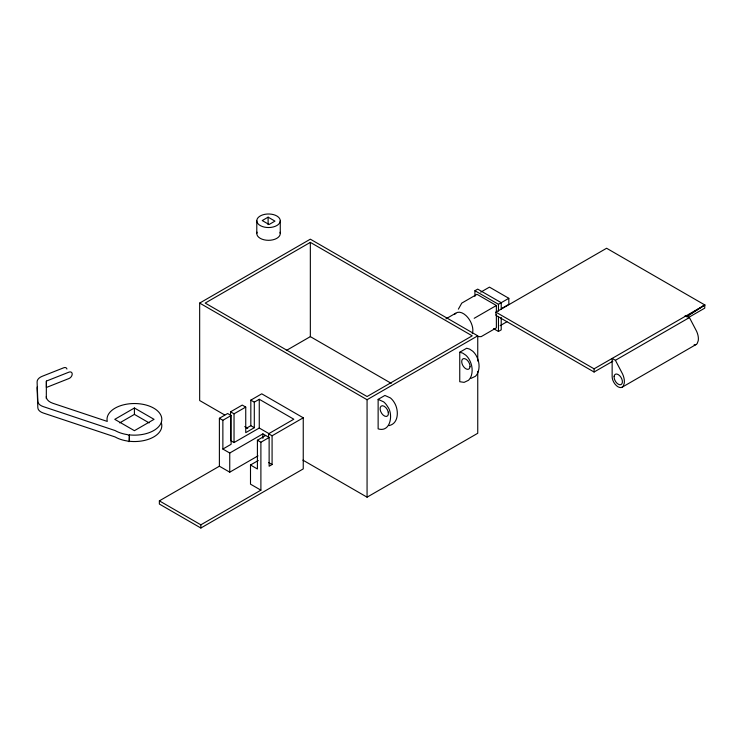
<?xml version="1.0" encoding="UTF-8"?>
<svg xmlns="http://www.w3.org/2000/svg" width="742" height="742" viewBox="0 0 742 742"><rect width="100%" height="100%" fill="white"/><g stroke="black" fill="none" stroke-linecap="round" stroke-linejoin="round"><path stroke-width="1.11" d="M46.31 398.602L46.375 381.082L68.969 372.141A3.914 2.634 -49.8 0 1 72.197 374.061A3.914 2.634 -49.8 0 1 68.969 378.531L46.375 387.472L46.375 381.082M458.37 309.164L461.784 303.098L477.004 294.314L496.37 305.5L496.37 312.206M454.698 314.367L455.18 313.736M37.517 386.471A11.742 6.78 0 0 0 37.1 388.428L37.842 407.748A10.759 6.214 0 0 0 43.221 412.988L115.075 436.936A27.389 15.814 0 0 0 127.272 440.998L129.071 441.601L129.396 434.886A27.389 15.814 0 0 0 161.719 420.584A27.389 15.814 0 0 0 133.69 403.537A27.389 15.814 0 0 0 107.256 421.419L52.886 403.296A13.208 7.624 0 0 1 46.282 396.664M129.071 441.601L129.396 441.277A27.389 15.814 0 0 0 161.45 423.2M455.273 313.634C458.398 310.564 463.203 312.929 465.855 315.471A13.699 7.912 60 0 1 467.284 316.917L467.859 317.585A13.699 7.912 60 0 1 469.148 319.32L469.621 320.052A13.699 7.912 60 0 1 470.706 321.991L471.374 323.447A13.699 7.912 60 0 1 472.617 332.602L472.478 333.139A13.699 7.912 60 0 1 472.311 333.64M455.764 313.189L445.933 318.856M686.313 316.639L704.761 304.925L606.604 248.255L495.925 312.159L495.925 315.35L594.082 372.02L612.855 361.187M686.452 316.723L704.9 305.008L594.082 368.83L495.925 312.159M246.409 428.245L250.824 425.695L250.824 400.133L261.74 393.826L303.246 417.792L303.246 468.907L200.869 528.016L159.363 504.05L159.363 500.859L219.391 466.208L229.742 472.181L258.012 455.866M268.604 437.224L268.604 433.773L293.813 419.221L259.264 399.279L254.302 402.145L254.302 427.698L245.741 432.651L245.741 407.089L242.254 405.076L230.576 411.819L230.576 440.572L234.036 442.566L259.264 428.032L269.133 433.727M268.112 217.165L262.232 220.56L269.086 224.511L274.957 221.116L268.112 217.165L268.112 224.622M224.724 414.991L199.663 400.522L199.663 303.079L310.341 239.174L477.746 335.829L477.746 361.048M310.341 242.374L205.191 303.079L367.067 396.534L472.209 335.829L310.341 242.374L310.341 336.627L391.275 383.354M134.413 407.998L114.769 419.341L134.413 430.685L154.058 419.341L134.413 407.998L134.413 414.388L119.675 422.894M286.31 350.502L310.341 336.627M219.391 466.208L219.391 418.284L227.627 413.517L231.114 415.529L231.114 444.282L222.869 449.049L222.869 420.287L231.114 415.529M245.741 407.089L234.036 413.813L230.576 411.819M474.926 296.373L474.926 290.716L477.7 289.12L501.221 302.699L501.221 309.488M480.742 292.153L489.46 287.126L508.827 298.312L508.827 304.359L501.907 308.357M222.869 449.049L229.742 453.019L262.891 433.875L269.133 437.483L269.133 466.236L272.082 464.538L272.082 435.777L303.246 417.792M269.133 437.483L260.896 442.241L260.896 490.165L250.499 484.164L250.499 464.993L257.409 468.99L257.409 440.238L265.655 435.471M474.194 318.299L496.37 305.5M474.926 290.716L498.448 304.294L508.827 298.312M250.499 464.993L258.29 460.494M199.663 303.079L367.067 399.725L477.746 335.829M500.108 325.701L506.888 321.787M378.132 399.363L383.595 401.821A11.13 6.428 60 0 1 387.649 406.672C393.603 414.296 390.505 432.883 378.132 428.848L378.132 399.363L384.913 395.449L390.375 397.907A11.13 6.428 60 0 1 394.429 402.758C398.862 409.825 399.01 423.617 388.984 425.611M459.752 352.237L462.683 353.09L465.763 355.158A11.084 6.4 60 0 1 469.074 359.202C471.893 364.007 473.016 369.98 471.411 375.387A25.914 14.961 60 0 1 468.443 380.321L464.112 382.362L459.752 381.722L459.752 352.237L466.672 348.239L469.603 349.102L472.673 351.161A11.084 6.4 60 0 1 475.993 355.214C478.813 360.018 479.935 365.992 478.33 371.399A25.914 14.961 60 0 1 475.362 376.324L471.031 378.374M493.551 328.632L498.448 331.461L501.221 329.856L501.221 317.409M159.363 500.859L200.869 524.826L260.896 490.165M302.912 460.133L367.067 497.177L477.746 433.272L477.746 371.362M684.801 316.454L686.016 315.591L689.42 317.557L696.617 331.312A13.699 7.912 60 0 1 698.25 340.643L697.202 343.5A8.32 4.804 60 0 1 694.104 344.826M687.964 317.826L704.761 308.125L704.761 304.925M615.406 360.287L622.603 374.042A13.699 7.912 60 0 1 624.235 383.373L623.187 386.23A8.32 4.804 60 0 1 616.574 385.757A8.32 4.804 60 0 1 612.141 376.611L612.141 358.405L615.406 360.287L689.42 317.557M621.879 387.361L695.894 344.622M684.662 316.37L686.155 315.675M478.367 336.618L481.159 336.645L496.37 327.862L496.37 314.441M129.071 435.211L127.272 434.608A27.389 15.814 0 0 1 115.075 430.546L43.221 406.597A10.759 6.214 0 0 1 37.842 401.357L37.1 382.037A11.742 6.78 0 0 1 42.201 376.296L63.775 367.763A3.914 2.634 -49.8 0 1 66.928 369.043M250.824 400.133L254.302 402.145M268.604 433.773L272.082 435.777M250.824 425.695L254.302 427.698M244.767 426.567L247.772 428.301M219.391 418.284L222.869 420.287M257.409 440.238L260.896 442.241M268.604 462.526L272.082 464.538M134.413 414.388L149.142 422.894M280.263 220.912A11.742 6.78 0 0 1 262.427 226.551A11.742 6.78 0 0 1 262.891 214.818A11.742 6.78 0 0 1 280.263 220.912L280.272 233.489M256.788 220.81L256.788 233.387M594.082 368.83L594.082 372.02M498.448 304.294L498.448 311.083M498.448 316.741L498.448 331.461M367.067 399.725L367.067 497.177M262.891 433.875L262.891 438.392M259.264 399.279L259.264 428.032M234.036 413.813L234.036 442.566M229.742 453.019L229.742 472.181M200.869 524.826L200.869 528.016M129.396 434.886L129.396 441.277M280.059 232.255A11.742 6.78 0 0 1 268.437 240.315A11.742 6.78 0 0 1 257.038 232.153M614.135 376.389L614.107 376.778A5.871 3.385 60 0 0 618.568 384.356A5.871 3.385 60 0 0 622.325 380.794A5.871 3.385 60 0 0 616.945 374.089L616.611 374.042A5.871 3.385 60 0 0 614.135 376.389M470.011 366.752L469.491 368.403A5.871 3.385 60 0 1 465.791 368.709A5.871 3.385 60 0 1 462.183 364.025L462.034 363.561A5.871 3.385 60 0 1 463.296 358.72L463.592 358.646A5.871 3.385 60 0 1 467.989 361.066A5.871 3.385 60 0 1 470.011 366.752M388.261 412.172L388.149 411.717A5.871 3.385 60 0 0 381.156 406.106A5.871 3.385 60 0 0 383.28 415.195A5.871 3.385 60 0 0 388.261 412.172"/></g></svg>
